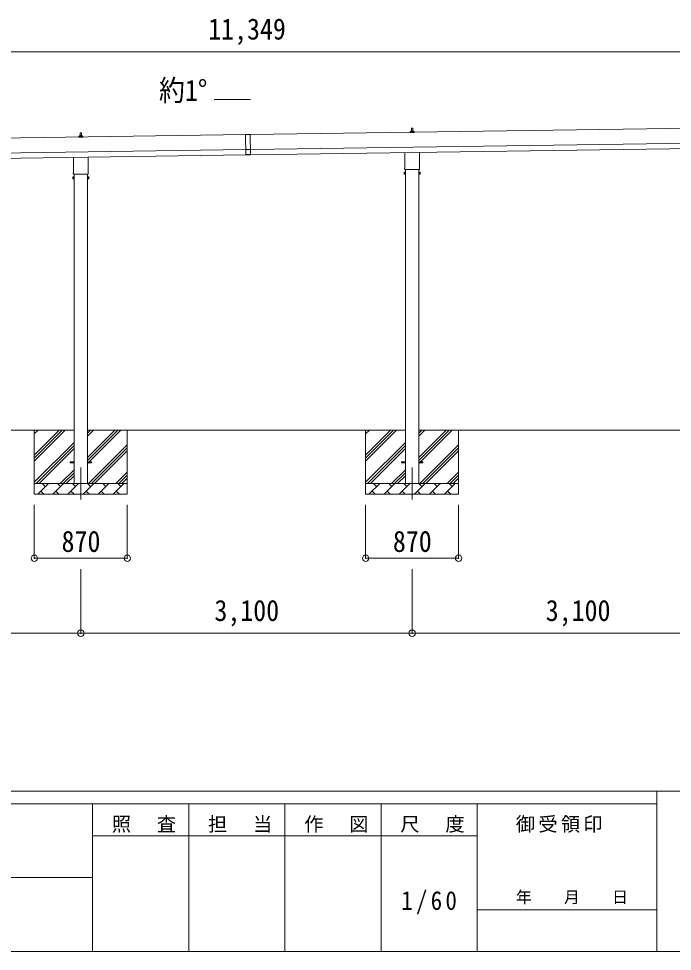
# Model space of a CAD drawing. Units: millimetres at full size, sheet at 1:60. Extents: x -16864 to 16864, y -11640 to 11640.
# Drawn here: x 4711 to 10827, y -11640 to -2908 of the extents above; entities that cross this region are included whole.
import ezdxf
from ezdxf.enums import TextEntityAlignment as Align

# ---------------------------------------------------------------- set-up
doc = ezdxf.new("R2010")
doc.units = ezdxf.units.MM
doc.header["$LTSCALE"] = 60
doc.header["$PDMODE"] = 32
doc.header["$PDSIZE"] = 60
doc.linetypes.add('CHAIN1', pattern=[8, 5, -1, 1, -1])
for name, color, linetype, lineweight in [('0-1_Defpoints', 7, 'CHAIN1', 9), ('0-2_TEXT1', 4, 'Continuous', 9), ('0-3_SHAPE', 7, 'Continuous', 9), ('0-7_PARTS2', 7, 'Continuous', 9), ('0-8_TABLE1', 6, 'Continuous', 9), ('F-0', 7, 'Continuous', 9)]:
    doc.layers.add(name, color=color, linetype=linetype, lineweight=lineweight)
doc.styles.add('ＭＳ ゴシック', font='')
doc.styles.get('ＭＳ ゴシック').set_extended_font_data('MS Gothic')

msp = doc.modelspace()

# ---------------------------------------------------------------- linework, layer by layer
at = {"layer": '0-1_Defpoints'}
for p, q in [((5292.3, -7110.97), (5292.3, -7459.97)), ((8392.3, -7110.97), (8392.3, -7459.97))]:
    msp.add_line(p, q, dxfattribs=at)
at = {"layer": '0-2_TEXT1'}
for p, q in [((6880.2, -3665.13), (6544.2, -3669.93)), ((12482.98, -3912.55), (6877.36, -3992.63)), ((6832.37, -3993.27), (1201.9, -4073.71)), ((5274.36, -4017.92), (5274.36, -4010.21)), ((5274.74, -4009.42), (5310.47, -4009.42)), ((5275.12, -4009.24), (5281.84, -4007.61)), ((5282.22, -4007.42), (5302.99, -4007.42)), ((5282.61, -4006.64), (5282.61, -4002.42)), ((5283.61, -4002.42), (5301.61, -4002.42)), ((5286.61, -4002.42), (5287.33, -3978.9)), ((5288.33, -3977.92), (5296.88, -3977.92)), ((5297.88, -3978.9), (5298.61, -4002.42)), ((5302.61, -4006.64), (5302.61, -4002.42)), ((5310.09, -4009.24), (5303.37, -4007.61)), ((5310.86, -4017.92), (5310.86, -4010.21)), ((6832.35, -3992.27), (6877.35, -3991.63)), ((6832.35, -3992.27), (6835.1, -4184.75)), ((6877.36, -3992.63), (6832.37, -3993.27)), ((6877.35, -3991.63), (6880.1, -4184.11)), ((8374.36, -3973.64), (8374.36, -3965.92)), ((8410.86, -3973.64), (8374.36, -3973.64)), ((8374.74, -3965.14), (8410.47, -3965.14)), ((8375.12, -3964.95), (8381.84, -3963.32)), ((8382.22, -3963.14), (8402.99, -3963.14)), ((8382.61, -3962.35), (8382.61, -3958.14)), ((8383.61, -3958.14), (8401.61, -3958.14)), ((8386.61, -3958.14), (8387.33, -3934.61)), ((8388.33, -3933.64), (8396.88, -3933.64)), ((8397.88, -3934.61), (8398.61, -3958.14)), ((8402.61, -3962.35), (8402.61, -3958.14)), ((8410.09, -3964.95), (8403.37, -3963.32)), ((8410.86, -3973.64), (8410.86, -3965.92)), ((5310.86, -4017.92), (5274.36, -4017.92)), ((6879.36, -4132.62), (12484.98, -4052.54)), ((6880.08, -4182.61), (12485.7, -4102.53)), ((1203.9, -4213.69), (6834.37, -4133.26)), ((1204.62, -4263.69), (6835.08, -4183.25)), ((6879.38, -4133.62), (6834.38, -4134.26)), ((6880.03, -4179.11), (6835.03, -4179.75)), ((6880.1, -4184.11), (6835.1, -4184.75)), ((8324, -4307.62), (8324, -4161.98)), ((8460.6, -4160.03), (8460.6, -4307.62)), ((5224, -4351.91), (5224, -4206.27)), ((5360.6, -4204.32), (5360.6, -4351.91)), ((5222.3, -4360.68), (5222.3, -4355.18)), ((5360.24, -4364.18), (5224.36, -4364.18)), ((5229.8, -4364.18), (5229.8, -7260.97)), ((5354.8, -7260.97), (5354.8, -4364.18)), ((5362.3, -4355.18), (5362.3, -4360.68)), ((8318.3, -4345.9), (8319.06, -4344.58)), ((8318.3, -4345.9), (8318.3, -4362.9)), ((8318.3, -4362.9), (8319.06, -4364.21)), ((8325.3, -4349.49), (8319.06, -4349.49)), ((8325.3, -4359.3), (8319.06, -4359.3)), ((8325.3, -4364.21), (8319.06, -4364.21)), ((8322.3, -4316.4), (8322.3, -4310.9)), ((8460.24, -4319.9), (8324.36, -4319.9)), ((8327.8, -4363.6), (8325.3, -4363.6)), ((8329.8, -4319.9), (8329.8, -7260.97)), ((8454.8, -7260.97), (8454.8, -4319.9)), ((8456.8, -4363.6), (8459.3, -4363.6)), ((8459.3, -4349.49), (8465.54, -4349.49)), ((8459.3, -4359.3), (8465.54, -4359.3)), ((8459.3, -4364.21), (8465.54, -4364.21)), ((8462.3, -4310.9), (8462.3, -4316.4)), ((8466.3, -4345.9), (8465.54, -4344.58)), ((8466.3, -4362.9), (8465.54, -4364.21)), ((8466.3, -4345.9), (8466.3, -4362.9)), ((5218.3, -4390.18), (5219.06, -4388.87)), ((5218.3, -4390.18), (5218.3, -4407.18)), ((5218.3, -4407.18), (5219.06, -4408.5)), ((5225.3, -4393.77), (5219.06, -4393.77)), ((5225.3, -4403.59), (5219.06, -4403.59)), ((5225.3, -4408.5), (5219.06, -4408.5)), ((5227.8, -4407.88), (5225.3, -4407.88)), ((5356.8, -4407.88), (5359.3, -4407.88)), ((5359.3, -4393.77), (5365.54, -4393.77)), ((5359.3, -4403.59), (5365.54, -4403.59)), ((5359.3, -4408.5), (5365.54, -4408.5)), ((5366.3, -4390.18), (5365.54, -4388.87)), ((5366.3, -4407.18), (5365.54, -4408.5)), ((5366.3, -4390.18), (5366.3, -4407.18)), ((5192.3, -7056.47), (5229.8, -7056.47)), ((5192.3, -7065.47), (5192.3, -7056.47)), ((5192.3, -7056.47), (5229.8, -7056.47)), ((5192.3, -7065.47), (5192.3, -7056.47)), ((5192.3, -7065.47), (5229.8, -7065.47)), ((5192.3, -7065.47), (5229.8, -7065.47)), ((5354.8, -7056.47), (5392.3, -7056.47)), ((5354.8, -7056.47), (5392.3, -7056.47)), ((5354.8, -7065.47), (5392.3, -7065.47)), ((5354.8, -7065.47), (5392.3, -7065.47)), ((5392.3, -7065.47), (5392.3, -7056.47)), ((5392.3, -7065.47), (5392.3, -7056.47)), ((8292.3, -7056.47), (8329.8, -7056.47)), ((8292.3, -7065.47), (8292.3, -7056.47)), ((8292.3, -7056.47), (8329.8, -7056.47)), ((8292.3, -7065.47), (8292.3, -7056.47)), ((8292.3, -7065.47), (8329.8, -7065.47)), ((8292.3, -7065.47), (8329.8, -7065.47)), ((8454.8, -7056.47), (8492.3, -7056.47)), ((8454.8, -7056.47), (8492.3, -7056.47)), ((8454.8, -7065.47), (8492.3, -7065.47)), ((8454.8, -7065.47), (8492.3, -7065.47)), ((8492.3, -7065.47), (8492.3, -7056.47)), ((8492.3, -7065.47), (8492.3, -7056.47))]:
    msp.add_line(p, q, dxfattribs=at)
for points in [[(8325.3, -4364.21), (8325.3, -4344.58), (8319.06, -4344.58)], [(8325.3, -4363.6), (8325.3, -4345.2), (8327.8, -4345.2)], [(8459.3, -4363.6), (8459.3, -4345.2), (8456.8, -4345.2)], [(8459.3, -4364.21), (8459.3, -4344.58), (8465.54, -4344.58)], [(5225.3, -4408.5), (5225.3, -4388.87), (5219.06, -4388.87)], [(5225.3, -4407.88), (5225.3, -4389.48), (5227.8, -4389.48)], [(5359.3, -4407.88), (5359.3, -4389.48), (5356.8, -4389.48)], [(5359.3, -4408.5), (5359.3, -4388.87), (5365.54, -4388.87)]]:
    msp.add_lwpolyline(points, dxfattribs=at)
for points in [[(8327.8, -4364.9), (8327.8, -4343.9), (8329.8, -4343.9), (8329.8, -4364.9)], [(8456.8, -4364.9), (8456.8, -4343.9), (8454.8, -4343.9), (8454.8, -4364.9)], [(5227.8, -4409.18), (5227.8, -4388.18), (5229.8, -4388.18), (5229.8, -4409.18)], [(5356.8, -4409.18), (5356.8, -4388.18), (5354.8, -4388.18), (5354.8, -4409.18)]]:
    msp.add_lwpolyline(points, close=True, dxfattribs=at)
for centre, radius, start, end in [((5275.36, -4010.21), 1, 103.62699, 180), ((5281.61, -4006.64), 1, 283.62699, 0), ((5286.69, -4003.06), 4.13, 90, 171.17633), ((5283.61, -4003.42), 1, 90, 180), ((5288.33, -3978.92), 1, 90, 178.60509), ((5295.94, -4002.42), 4.83, 133.60282, 180), ((5289.27, -4002.42), 4.83, 0, 46.39718), ((5296.88, -3978.92), 1, 1.39491, 90), ((5298.52, -4003.06), 4.13, 8.82367, 90), ((5301.61, -4003.42), 1, 0, 90), ((5303.61, -4006.64), 1, 180, 256.37301), ((5309.86, -4010.21), 1, 0, 76.37301), ((8375.36, -3965.92), 1, 103.62699, 180), ((8381.61, -3962.35), 1, 283.62699, 0), ((8386.69, -3958.77), 4.13, 90, 171.17633), ((8383.61, -3959.14), 1, 90, 180), ((8388.33, -3934.64), 1, 90, 178.60509), ((8395.94, -3958.14), 4.83, 133.60282, 180), ((8389.27, -3958.14), 4.83, 0, 46.39718), ((8396.88, -3934.64), 1, 1.39491, 90), ((8398.52, -3958.77), 4.13, 8.82367, 90), ((8401.61, -3959.14), 1, 0, 90), ((8403.61, -3962.35), 1, 180, 256.37301), ((8409.86, -3965.92), 1, 0, 76.37301), ((5226.3, -4355.18), 4, 125.09963, 180), ((5226.3, -4360.68), 4, 180, 194.47751), ((5226.3, -4360.68), 4, 194.47751, 241.04498), ((5358.3, -4360.68), 4, 298.95502, 345.52249), ((5358.3, -4355.18), 4, 0, 54.90037), ((5358.3, -4360.68), 4, 345.52249, 0), ((8322.64, -4347.04), 4.34, 145.61575, 214.38425), ((8334.54, -4354.4), 16.24, 162.41205, 197.58795), ((8322.64, -4361.76), 4.34, 145.61575, 214.38425), ((8326.3, -4310.9), 4, 125.09963, 180), ((8326.3, -4316.4), 4, 180, 194.47751), ((8326.3, -4316.4), 4, 194.47751, 241.04498), ((8458.3, -4316.4), 4, 298.95502, 345.52249), ((8458.3, -4310.9), 4, 0, 54.90037), ((8458.3, -4316.4), 4, 345.52249, 0), ((8461.95, -4347.04), 4.34, 325.61575, 34.38425), ((8450.06, -4354.4), 16.24, 342.41205, 17.58795), ((8461.95, -4361.76), 4.34, 325.61575, 34.38425), ((5222.64, -4391.32), 4.34, 145.61575, 214.38425), ((5234.54, -4398.68), 16.24, 162.41205, 197.58795), ((5222.64, -4406.04), 4.34, 145.61575, 214.38425), ((5361.95, -4391.32), 4.34, 325.61575, 34.38425), ((5350.06, -4398.68), 16.24, 342.41205, 17.58795), ((5361.95, -4406.04), 4.34, 325.61575, 34.38425)]:
    msp.add_arc(centre, radius, start, end, dxfattribs=at)
at = {"layer": '0-3_SHAPE'}
for p, q in [((5229.8, -6760.97), (2254.8, -6760.97)), ((4857.3, -6760.97), (4857.3, -7360.97)), ((4857.3, -6994.45), (5090.78, -6760.97)), ((4857.3, -7022.73), (5119.07, -6760.97)), ((4857.3, -7051.02), (5147.35, -6760.97)), ((4857.3, -6768.18), (4864.51, -6760.97)), ((4857.3, -6796.46), (4892.79, -6760.97)), ((8329.8, -6760.97), (5354.8, -6760.97)), ((5354.8, -6789.79), (5383.62, -6760.97)), ((5354.8, -6818.08), (5411.91, -6760.97)), ((5354.8, -7072.63), (5666.47, -6760.97)), ((5354.8, -7016.07), (5609.9, -6760.97)), ((5354.8, -7044.35), (5638.18, -6760.97)), ((5727.3, -6760.97), (5727.3, -7360.97)), ((7957.3, -6760.97), (7957.3, -7360.97)), ((7957.3, -6994.45), (8190.78, -6760.97)), ((7957.3, -7022.73), (8219.07, -6760.97)), ((7957.3, -7051.02), (8247.35, -6760.97)), ((7957.3, -6768.18), (7964.51, -6760.97)), ((7957.3, -6796.46), (7992.79, -6760.97)), ((11429.8, -6760.97), (8454.8, -6760.97)), ((8454.8, -6789.79), (8483.62, -6760.97)), ((8454.8, -6818.08), (8511.91, -6760.97)), ((8454.8, -7072.63), (8766.47, -6760.97)), ((8454.8, -7016.07), (8709.9, -6760.97)), ((8454.8, -7044.35), (8738.18, -6760.97)), ((8827.3, -6760.97), (8827.3, -7360.97)), ((4857.3, -7249.01), (5229.8, -6876.51)), ((7957.3, -7249.01), (8329.8, -6876.51)), ((4873.62, -7260.97), (5229.8, -6904.79)), ((4901.91, -7260.97), (5229.8, -6933.08)), ((5364.46, -7260.97), (5727.3, -6898.12)), ((5392.74, -7260.97), (5727.3, -6926.41)), ((5421.03, -7260.97), (5727.3, -6954.69)), ((7973.62, -7260.97), (8329.8, -6904.79)), ((8001.91, -7260.97), (8329.8, -6933.08)), ((8464.46, -7260.97), (8827.3, -6898.12)), ((8492.74, -7260.97), (8827.3, -6926.41)), ((8521.03, -7260.97), (8827.3, -6954.69)), ((5099.9, -7260.97), (5229.8, -7131.07)), ((5128.18, -7260.97), (5229.8, -7159.35)), ((5619.02, -7260.97), (5727.3, -7152.68)), ((8199.9, -7260.97), (8329.8, -7131.07)), ((8228.18, -7260.97), (8329.8, -7159.35)), ((8719.02, -7260.97), (8827.3, -7152.68)), ((5156.47, -7260.97), (5229.8, -7187.63)), ((5647.3, -7260.97), (5727.3, -7180.97)), ((5675.58, -7260.97), (5727.3, -7209.25)), ((8256.47, -7260.97), (8329.8, -7187.63)), ((8747.3, -7260.97), (8827.3, -7180.97)), ((8775.58, -7260.97), (8827.3, -7209.25)), ((4857.3, -7260.97), (5727.3, -7260.97)), ((4888.75, -7360.97), (4988.75, -7260.97)), ((4917.3, -7332.41), (4945.85, -7360.97)), ((4960.19, -7289.52), (4931.64, -7260.97)), ((5030.17, -7360.97), (5130.17, -7260.97)), ((5058.72, -7332.41), (5087.27, -7360.97)), ((5101.61, -7289.52), (5073.06, -7260.97)), ((5171.59, -7360.97), (5271.59, -7260.97)), ((5200.14, -7332.41), (5228.7, -7360.97)), ((5243.04, -7289.52), (5214.48, -7260.97)), ((5313.01, -7360.97), (5413.01, -7260.97)), ((5341.56, -7332.41), (5370.12, -7360.97)), ((5384.46, -7289.52), (5355.9, -7260.97)), ((5454.43, -7360.97), (5554.43, -7260.97)), ((5482.98, -7332.41), (5511.54, -7360.97)), ((5525.88, -7289.52), (5497.32, -7260.97)), ((5595.85, -7360.97), (5695.85, -7260.97)), ((5624.41, -7332.41), (5652.96, -7360.97)), ((5667.3, -7289.52), (5638.75, -7260.97)), ((7957.3, -7260.97), (8827.3, -7260.97)), ((7988.75, -7360.97), (8088.75, -7260.97)), ((8017.3, -7332.41), (8045.85, -7360.97)), ((8060.19, -7289.52), (8031.64, -7260.97)), ((8130.17, -7360.97), (8230.17, -7260.97)), ((8158.72, -7332.41), (8187.27, -7360.97)), ((8201.61, -7289.52), (8173.06, -7260.97)), ((8271.59, -7360.97), (8371.59, -7260.97)), ((8300.14, -7332.41), (8328.7, -7360.97)), ((8343.04, -7289.52), (8314.48, -7260.97)), ((8413.01, -7360.97), (8513.01, -7260.97)), ((8441.56, -7332.41), (8470.12, -7360.97)), ((8484.46, -7289.52), (8455.9, -7260.97)), ((8554.43, -7360.97), (8654.43, -7260.97)), ((8582.98, -7332.41), (8611.54, -7360.97)), ((8625.88, -7289.52), (8597.32, -7260.97)), ((8695.85, -7360.97), (8795.85, -7260.97)), ((8724.41, -7332.41), (8752.96, -7360.97)), ((8767.3, -7289.52), (8738.75, -7260.97)), ((5727.3, -7360.97), (4857.3, -7360.97)), ((8827.3, -7360.97), (7957.3, -7360.97))]:
    msp.add_line(p, q, dxfattribs=at)
at = {"layer": '0-7_PARTS2', "color": 4}
for p, q in [((6544.2, -3669.93), (6544.2, -3665.13)), ((6544.2, -3665.13), (6880.2, -3665.13))]:
    msp.add_line(p, q, dxfattribs=at)
at = {"layer": '0-8_TABLE1'}
for p, q in [((12518.3, -3218.33), (1169.3, -3218.33)), ((4857.3, -7959.97), (4857.3, -7459.97)), ((5727.3, -7959.97), (5727.3, -7459.97)), ((7957.3, -7959.97), (7957.3, -7459.97)), ((8827.3, -7959.97), (8827.3, -7459.97)), ((4857.3, -7959.97), (5727.3, -7959.97)), ((7957.3, -7959.97), (8827.3, -7959.97)), ((5292.3, -8661.97), (5292.3, -8061.97)), ((8392.3, -8661.97), (8392.3, -8061.97)), ((5292.3, -8661.97), (2192.3, -8661.97)), ((8392.3, -8661.97), (5292.3, -8661.97)), ((11492.3, -8661.97), (8392.3, -8661.97))]:
    msp.add_line(p, q, dxfattribs=at)
for p in [(4857.3, -7959.97), (5727.3, -7959.97), (7957.3, -7959.97), (8827.3, -7959.97), (5292.3, -8661.97), (8392.3, -8661.97)]:
    msp.add_point(p, dxfattribs=at)
at = {"layer": 'F-0', "color": 5, "lineweight": 5}
for p, q in [((-16864.12, -10140), (16015.88, -10140)), ((10682.37, -10140), (10682.37, -11640)), ((-16864.12, -10260), (10682.37, -10260)), ((5402.37, -10260), (5402.37, -11640)), ((6302.37, -10260), (6302.37, -11640)), ((7202.37, -10260), (7202.37, -11640)), ((8102.36, -10260), (8102.36, -11640)), ((9002.37, -10260), (9002.37, -11640)), ((5402.37, -10560), (9002.37, -10560)), ((-6897.63, -10950), (5402.37, -10950)), ((9002.37, -11250), (10682.37, -11250)), ((-16864.12, -11640), (16015.88, -11640))]:
    msp.add_line(p, q, dxfattribs=at)

# ---------------------------------------------------------------- texts
at = {"layer": '0-7_PARTS2', "style": 'ＭＳ ゴシック', "width": 0.9}
msp.add_text('約1°', height=197.9, dxfattribs=at).set_placement((6023.12, -3737.69), align=Align.BOTTOM_LEFT)
at = {"layer": '0-8_TABLE1', "color": 7, "style": 'ＭＳ ゴシック', "width": 0.9}
for s, p in [('11,349', (6483.8, -3163.33)), ('870', (5112.3, -7959.97)), ('870', (8212.3, -7959.97)), ('3,100', (6542.3, -8606.97)), ('3,100', (9642.3, -8606.97))]:
    msp.add_text(s, height=197.9, dxfattribs=at).set_placement(p, align=Align.BOTTOM_LEFT)
at = {"layer": 'F-0', "style": 'ＭＳ ゴシック'}
msp.add_text('年\u3000\u3000月\u3000\u3000日', height=110, dxfattribs=at).set_placement((9362.37, -11220), align=Align.BOTTOM_LEFT)
at = {"layer": 'F-0', "attachment_point": 7, "style": 'ＭＳ ゴシック'}
for s, insert, char_height in [('\\T1.17;照\u3000査', (5582.37, -10530), 132), ('\\T1.17;担\u3000当', (6482.37, -10530), 132), ('\\T1.17;作\u3000図', (7382.37, -10530), 132), ('\\T1.17;尺\u3000度', (8282.37, -10530), 132), ('\\T1.17;御受領印', (9362.37, -10530), 132), ('\\T1.28;\\W0.9;1/60', (8289.87, -11295), 176)]:
    msp.add_mtext(s, dxfattribs=dict(at, insert=insert, char_height=char_height))

doc.saveas('drawing.dxf')
